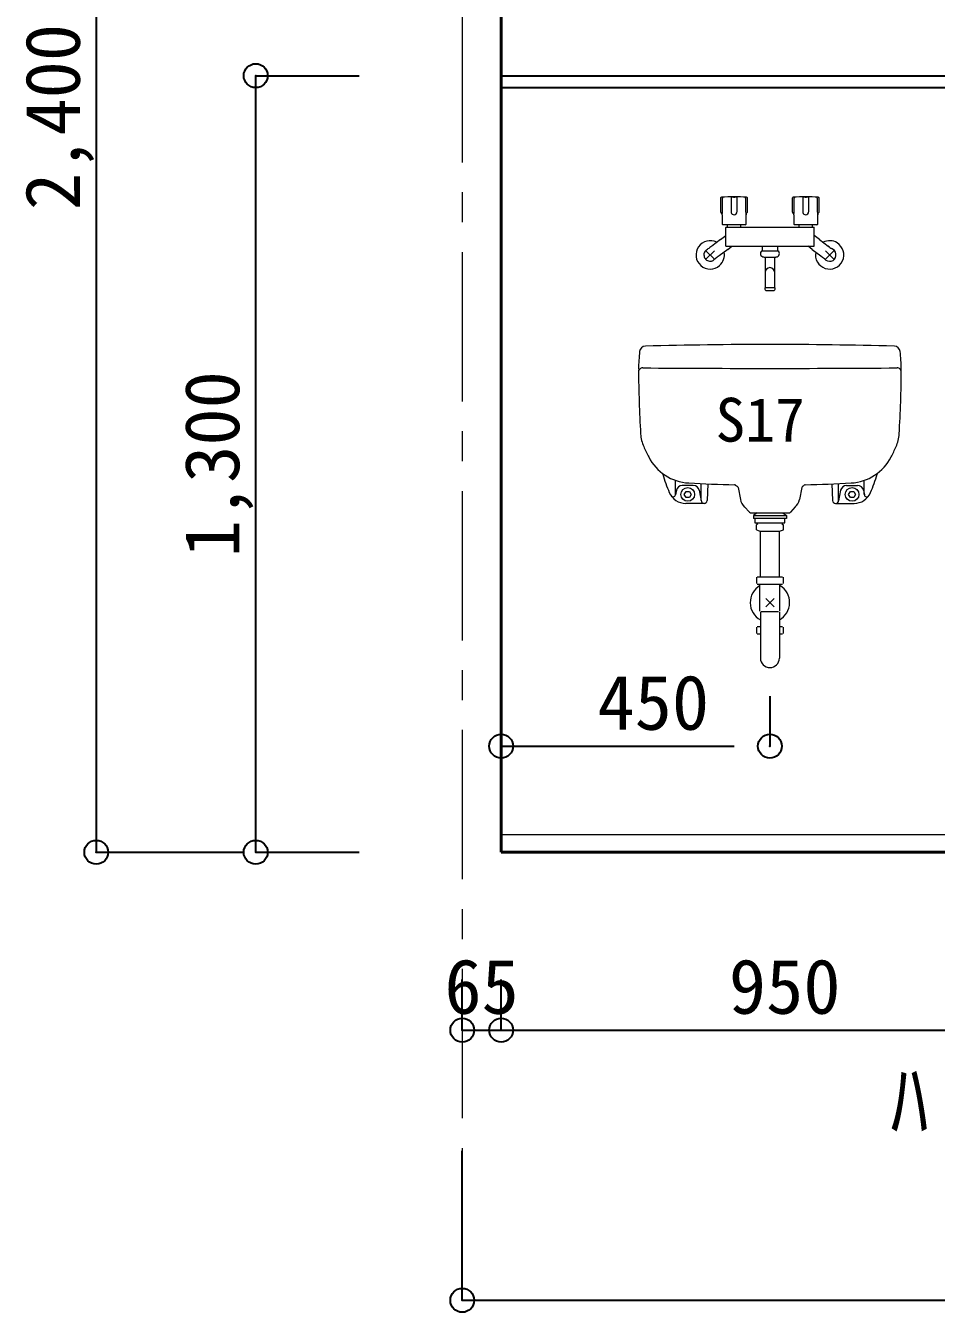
# Model space of a CAD drawing. Units: millimetres at full size, sheet at 1:50. Extents: x -31113 to 29332, y -20209 to 31249.
# Drawn here: x -16177 to -14652, y -1867 to 287 of the extents above; entities that cross this region are included whole.
import ezdxf
from ezdxf.enums import TextEntityAlignment as Align

# ---------------------------------------------------------------- set-up
doc = ezdxf.new("R2010")
doc.units = ezdxf.units.MM
doc.header["$LTSCALE"] = 50
doc.header["$PDMODE"] = 32
doc.header["$PDSIZE"] = 40
doc.linetypes.add('CHAIN1', pattern=[8, 5, -1, 1, -1])
for name, color, linetype, lineweight in [('B-1_通り芯・通り番号', 1, 'CHAIN1', 18), ('B-3_仕上線(黄)', 3, 'Continuous', 40), ('B-A_文字', 7, 'Continuous', 25), ('B-F_寸法・方位', 7, 'Continuous', 25)]:
    doc.layers.add(name, color=color, linetype=linetype, lineweight=lineweight)
doc.styles.add('ＭＳ ゴシック', font='')
doc.styles.get('ＭＳ ゴシック').set_extended_font_data('MS Gothic')

msp = doc.modelspace()

# ---------------------------------------------------------------- linework, layer by layer
at = {"layer": 'B-1_通り芯・通り番号'}
msp.add_line((-15445.89, 1908.04), (-15445.89, -1846.71), dxfattribs=at)
msp.add_line((-15445.89, 1908.04), (-15445.89, -1846.71), dxfattribs=at)
at = {"layer": 'B-3_仕上線(黄)'}
for p, q in [((-15380.89, 1303.29), (-15380.89, -1096.71)), ((-15380.89, 1303.29), (-15380.89, -1096.71)), ((-15380.89, -1096.71), (-12780.89, -1096.71))]:
    msp.add_line(p, q, dxfattribs=at)
at = {"layer": 'B-A_文字', "lineweight": 18}
for p, q in [((-15013.39, -1.83), (-15013.39, -24.47)), ((-15013.39, -1.84), (-15013.38, -1.84)), ((-15013.36, -1.84), (-15013.38, -1.84)), ((-15010.27, -22.49), (-15010.27, -1.67)), ((-14992.08, -0.27), (-14989.7, -0.27)), ((-14985.95, -22.49), (-14985.95, -1.67)), ((-14971.51, -1.67), (-14971.51, -22.49)), ((-14969.87, -0.28), (-14969.85, -0.28)), ((-14969.84, -0.28), (-14969.85, -0.28)), ((-14968.4, -1.84), (-14968.42, -1.84)), ((-14968.39, -1.84), (-14968.4, -1.84)), ((-14968.39, -24.47), (-14968.39, -1.83)), ((-14893.39, -1.83), (-14893.39, -24.47)), ((-14891.94, -0.28), (-14891.93, -0.28)), ((-14890.27, -22.49), (-14890.27, -1.67)), ((-14875.84, -1.67), (-14875.84, -22.49)), ((-14872.08, -0.27), (-14869.7, -0.27)), ((-14865.95, -22.49), (-14865.95, -1.67)), ((-14851.51, -1.67), (-14851.51, -22.49)), ((-14848.4, -1.84), (-14848.42, -1.84)), ((-14848.39, -1.84), (-14848.4, -1.84)), ((-14848.39, -24.47), (-14848.39, -1.83)), ((-15010.89, -29.44), (-15010.83, -29.17)), ((-15010.89, -29.44), (-15010.89, -42.41)), ((-15010.89, -42.41), (-15010.89, -45.01)), ((-14992.48, -29.17), (-14990.89, -29.44)), ((-14990.89, -29.44), (-14989.3, -29.17)), ((-14971.51, -22.49), (-14971.51, -24.11)), ((-14970.95, -29.17), (-14970.89, -29.44)), ((-14970.89, -42.41), (-14970.89, -29.44)), ((-14970.89, -45.01), (-14970.89, -42.41)), ((-14890.89, -29.44), (-14890.83, -29.17)), ((-14890.89, -29.44), (-14890.89, -42.41)), ((-14890.89, -42.41), (-14890.89, -45.01)), ((-14875.84, -22.49), (-14875.82, -24.11)), ((-14872.48, -29.17), (-14870.89, -29.44)), ((-14870.89, -29.44), (-14869.3, -29.17)), ((-14851.51, -22.49), (-14851.51, -24.11)), ((-14850.95, -29.17), (-14850.89, -29.44)), ((-14850.89, -42.41), (-14850.89, -29.44)), ((-14850.89, -45.01), (-14850.89, -42.41)), ((-15013.84, -71.11), (-15004.89, -64.39)), ((-14972.09, -46.21), (-15009.69, -46.21)), ((-15004.89, -50.71), (-15004.39, -50.21)), ((-15004.89, -82.36), (-15004.89, -50.71)), ((-15004.39, -50.21), (-14990.89, -50.21)), ((-15002.39, -46.21), (-15002.39, -50.21)), ((-14990.89, -50.21), (-14870.89, -50.21)), ((-14979.39, -50.21), (-14979.39, -46.21)), ((-14852.09, -46.21), (-14889.69, -46.21)), ((-14882.39, -46.21), (-14882.39, -50.21)), ((-14870.89, -50.21), (-14857.39, -50.21)), ((-14859.39, -50.21), (-14859.39, -46.21)), ((-14856.89, -50.71), (-14857.39, -50.21)), ((-14847.94, -71.11), (-14856.89, -64.39)), ((-15013.84, -71.11), (-15028.24, -81.91)), ((-15004.89, -82.36), (-14990.89, -82.36)), ((-15001.54, -87.51), (-14994.67, -82.36)), ((-14990.89, -82.36), (-14870.89, -82.36)), ((-14943.69, -82.36), (-14943.89, -82.56)), ((-14917.89, -82.56), (-14943.89, -82.56)), ((-14943.89, -82.56), (-14943.89, -90.06)), ((-14917.89, -82.56), (-14918.09, -82.36)), ((-14917.89, -90.06), (-14917.89, -82.56)), ((-14860.24, -87.51), (-14867.11, -82.36)), ((-14847.94, -71.11), (-14833.54, -81.91)), ((-15037.96, -103.78), (-15023.82, -89.64)), ((-15023.82, -103.78), (-15037.96, -89.64)), ((-15037.18, -88.33), (-15036.84, -88.08)), ((-15015.94, -98.31), (-15019.05, -100.64)), ((-15001.54, -87.51), (-15015.94, -98.31)), ((-14941.45, -100.09), (-14940.64, -100.56)), ((-14940.64, -100.56), (-14921.14, -100.56)), ((-14922.89, -101.06), (-14922.89, -100.56)), ((-14922.89, -126.06), (-14922.89, -101.06)), ((-14921.14, -100.56), (-14920.33, -100.09)), ((-14837.96, -103.78), (-14823.82, -89.64)), ((-14823.82, -103.78), (-14837.96, -89.64)), ((-14825.21, -87.58), (-14827.64, -86.25)), ((-14938.89, -126.06), (-14938.89, -151.06)), ((-14938.89, -151.06), (-14938.89, -151.4)), ((-14937.99, -156.06), (-14923.79, -156.06)), ((-15087.47, -490.78), (-15089.01, -498.59)), ((-15088.93, -497.82), (-15088.93, -474.17)), ((-15059.15, -482.71), (-15077.66, -482.71)), ((-15049.33, -490.78), (-15045.82, -508.67)), ((-15045.92, -507.71), (-15045.92, -479.57)), ((-15034.59, -480.07), (-15035.92, -507.95)), ((-14984.11, -485.96), (-14980.3, -506.13)), ((-14877.67, -485.96), (-14881.48, -506.13)), ((-14827.19, -480.07), (-14825.86, -507.95)), ((-14812.45, -490.78), (-14815.96, -508.67)), ((-14815.86, -507.71), (-14815.86, -479.57)), ((-14802.64, -482.71), (-14784.12, -482.71)), ((-14799.14, -497.71), (-14796.25, -492.71)), ((-14796.25, -492.71), (-14790.48, -492.71)), ((-14790.48, -492.71), (-14787.59, -497.71)), ((-14774.31, -490.78), (-14772.78, -498.59)), ((-14772.85, -497.82), (-14772.85, -474.17)), ((-15040.92, -512.71), (-15071.77, -512.71)), ((-14820.86, -512.71), (-14790.01, -512.71)), ((-14796.25, -502.71), (-14799.14, -497.71)), ((-14790.48, -502.71), (-14796.25, -502.71)), ((-14787.59, -497.71), (-14790.48, -502.71)), ((-14973.26, -518.72), (-14965.13, -527.17)), ((-14961.53, -528.71), (-14900.25, -528.71)), ((-14952.47, -528.71), (-14958.39, -532.98)), ((-14958.39, -532.98), (-14958.39, -538.21)), ((-14958.39, -532.98), (-14903.39, -532.98)), ((-14903.39, -538.21), (-14958.39, -538.21)), ((-14955.89, -538.21), (-14955.89, -545.21)), ((-14909.31, -528.71), (-14903.39, -532.98)), ((-14905.89, -545.21), (-14905.89, -538.21)), ((-14903.39, -532.98), (-14903.39, -538.21)), ((-14888.52, -518.72), (-14896.65, -527.17)), ((-14955.89, -545.21), (-14905.89, -545.21)), ((-14950.89, -546.91), (-14953.39, -548.35)), ((-14953.39, -556.91), (-14953.39, -548.35)), ((-14947.19, -558.91), (-14914.59, -558.91)), ((-14946.77, -635.71), (-14946.77, -558.91)), ((-14915.02, -635.71), (-14915.02, -558.91)), ((-14910.89, -546.91), (-14908.39, -548.35)), ((-14908.39, -556.91), (-14908.39, -548.35)), ((-14952.89, -647), (-14952.89, -636.42)), ((-14952.18, -635.71), (-14909.6, -635.71)), ((-14908.89, -636.42), (-14908.89, -647)), ((-14952.18, -647.71), (-14909.6, -647.71)), ((-14947.69, -693.26), (-14947.69, -648.71)), ((-14914.09, -693.26), (-14914.09, -648.71)), ((-14937.96, -685.78), (-14923.82, -671.64)), ((-14923.82, -685.78), (-14937.96, -671.64)), ((-14946.77, -694.78), (-14946.77, -771.71)), ((-14916.38, -694.33), (-14946.21, -694.33)), ((-14915.02, -694.78), (-14915.02, -771.71)), ((-14952.89, -730.3), (-14952.89, -719.72)), ((-14952.18, -719.01), (-14946.77, -719.01)), ((-14952.18, -731.01), (-14946.77, -731.01)), ((-14915.02, -719.01), (-14909.6, -719.01)), ((-14915.02, -731.01), (-14909.6, -731.01)), ((-14908.89, -719.72), (-14908.89, -730.3))]:
    msp.add_line(p, q, dxfattribs=at)
at = {"layer": 'B-A_文字', "color": 1, "lineweight": 18}
msp.add_line((-15380.89, -1066.71), (-13693.39, -1066.71), dxfattribs=at)
at = {"layer": 'B-A_文字'}
msp.add_line((-15380.89, -1096.71), (-12780.89, -1096.71), dxfattribs=at)
at = {"layer": 'B-A_文字', "lineweight": 18}
for points in [[(-14995.84, -1.67), (-14995.84, -22.49), (-14995.82, -24.11)], [(-14870.89, -82.36), (-14856.89, -82.36), (-14856.89, -50.71)], [(-14944.39, -90.06), (-14930.89, -90.06), (-14917.39, -90.06)], [(-14938.89, -100.56), (-14938.89, -101.06), (-14938.89, -126.06)], [(-14860.24, -87.51), (-14845.84, -98.31), (-14842.73, -100.64)], [(-14922.89, -151.4), (-14922.89, -151.06), (-14922.89, -126.06)], [(-14938.89, -151.4), (-14930.89, -151.4), (-14922.89, -151.4)]]:
    msp.add_lwpolyline(points, dxfattribs=at)
msp.add_lwpolyline([(-15065.53, -492.71), (-15062.64, -497.71), (-15065.53, -502.71), (-15071.3, -502.71), (-15074.19, -497.71), (-15071.3, -492.71)], close=True, dxfattribs=at)
for centre in [(-15068.42, -497.71), (-14793.36, -497.71)]:
    msp.add_circle(centre, 11.5, dxfattribs=at)
for centre, radius, start, end in [((-14990.89, -299.54), 300, 85.97659, 94.02343), ((-14870.89, -299.54), 300, 85.97659, 94.02343), ((-15012.02, -1.66), 1.39, 86.89322, 187.12994), ((-15008.92, -1.48), 1.37, 87.30038, 188.0439), ((-14994.24, -1.22), 1.66, 138.12982, 195.7098), ((-14994.84, -22.78), 22.68, 83.01351, 91.59065), ((-14986.94, -22.78), 22.68, 88.40935, 96.98649), ((-14987.54, -1.22), 1.66, 344.28994, 41.87824), ((-14972.92, -1.49), 1.42, 352.89684, 90.44299), ((-14969.45, 6.94), 7.23, 265.87607, 266.66891), ((-14969.77, -1.66), 1.39, 352.86949, 93.1072), ((-14892.02, -1.66), 1.39, 86.8928, 187.13051), ((-14888.87, -1.49), 1.42, 90.11415, 187.12979), ((-14874.24, -1.22), 1.66, 138.13036, 195.70926), ((-14874.84, -22.78), 22.68, 83.01351, 91.59065), ((-14866.94, -22.78), 22.68, 88.40935, 96.98649), ((-14867.54, -1.22), 1.66, 344.28994, 41.87824), ((-14852.87, -1.48), 1.37, 351.95727, 92.69995), ((-14849.45, 6.94), 7.23, 265.87607, 266.66891), ((-14849.79, -1.66), 1.38, 352.77846, 93.12553), ((-14849.77, -1.66), 1.39, 352.87006, 93.10678), ((-15012, -24.56), 1.39, 176.02846, 242.7844), ((-15014.65, -29.01), 3.79, 353.40752, 57.8586), ((-15030.7, -24.43), 20.43, 346.58733, 0.89543), ((-15184.05, -22.95), 173.78, 359.61721, 0.15149), ((-14990.87, -24.47), 4.97, 175.83603, 251.12015), ((-14990.76, -24.64), 4.76, 287.7623, 339.2367), ((-14993.59, -24.05), 7.63, 342.63024, 359.52067), ((-15029.49, -22.95), 43.55, 358.48031, 0.61272), ((-14951.08, -24.43), 20.43, 179.10166, 193.41235), ((-14967.13, -29.01), 3.79, 122.14138, 186.5926), ((-14969.78, -24.56), 1.39, 297.2153, 3.97209), ((-14892, -24.56), 1.39, 176.02791, 242.7847), ((-14894.65, -29.01), 3.79, 353.4074, 57.85862), ((-14910.7, -24.43), 20.43, 346.58727, 0.89548), ((-15063.88, -22.95), 173.61, 359.61708, 0.15189), ((-14870.87, -24.47), 4.97, 175.83611, 251.12013), ((-14870.76, -24.64), 4.76, 287.76237, 339.23657), ((-14873.59, -24.05), 7.63, 342.63014, 359.52096), ((-14909.5, -22.95), 43.56, 358.48044, 0.61233), ((-14831.08, -24.43), 20.43, 179.10172, 193.41229), ((-14847.13, -29.01), 3.79, 122.1414, 186.59248), ((-14849.78, -24.56), 1.39, 297.2156, 3.97154), ((-15009.69, -45.01), 1.2, 180, 270), ((-14972.09, -45.01), 1.2, 270, 0), ((-14889.69, -45.01), 1.2, 180, 270), ((-14852.09, -45.01), 1.2, 270, 0), ((-15030.89, -96.71), 23.75, 62.51044, 311.85743), ((-15105.33, 15.59), 124.25, 303.45026, 306.54065), ((2979830.97, -3993229.17), 4991433.34, 126.86989, 126.86993), ((-14830.89, -96.71), 23.75, 168.77064, 58.11763), ((-14830.89, -96.71), 23.75, 58.11763, 117.37486), ((-3009692.75, -3993229.17), 4991433.34, 53.13007, 53.13011), ((-13052.98, 2291.21), 2966.83, 233.12559, 233.1837), ((-14742.64, 34.76), 147.88, 233.58278, 234.91776), ((-15030.89, -96.71), 10.48, 143.88747, 180.25109), ((-15030.89, -96.71), 10.48, 180.25108, 216.75007), ((-120088.85, 103581.16), 147591.38, 315.37821, 315.37942), ((-15030.89, -96.71), 10.48, 216.9898, 253.4887), ((-15030.89, -96.71), 10.48, 253.48867, 289.85232), ((-15030.89, -96.72), 10.47, 290.76484, 306.95963), ((-14930.16, -217.25), 146.63, 127.31703, 130.09359), ((-15030.89, -96.71), 23.75, 311.85743, 11.11465), ((-14941.28, -94.59), 5.5, 124.40993, 268.20737), ((-14920.5, -94.59), 5.5, 271.79263, 55.59007), ((-15084.55, -407.63), 390.79, 51.14042, 51.77196), ((-14830.89, -96.71), 10.75, 217.9732, 58.11763), ((-14930.89, -126.06), 8, 0, 180), ((-14936.64, -153.38), 3, 138.59038, 243.25632), ((-14925.14, -153.38), 3, 296.74368, 41.40962), ((-14850.93, -292.28), 300, 173.50492, 179.12743), ((-15139.06, -259.47), 10, 91.52161, 173.50492), ((-14930.89, -8096.37), 7849.67, 88.47839, 91.52161), ((-14722.72, -259.47), 10, 6.49508, 88.47839), ((-15010.86, -292.28), 300, 0.89038, 6.49508), ((-13050.95, -273.25), 2100, 180.42301, 183.36614), ((-15143.86, -292.86), 7, 89.5421, 180.53659), ((-14930.89, 26354.14), 26640.85, 269.5421, 270.4579), ((-14717.93, -292.86), 7, 359.46341, 90.4579), ((-16810.83, -273.25), 2100, 356.63386, 359.57699), ((-14717.89, -288.71), 7, 359.57699, 8.87746), ((-15087.43, -393.04), 60, 183.36614, 204.24147), ((-14774.35, -393.04), 60, 335.75853, 356.63386), ((-14777.41, -253.44), 400, 204.24147, 206.98514), ((-15084.37, -253.44), 400, 333.01486, 335.75853), ((-15062.57, -398.64), 80, 206.98514, 266.89756), ((-14799.21, -398.64), 80, 273.10244, 333.01486), ((-15115.22, -465.37), 5, 16.80723, 51.72462), ((-14823.25, -377.18), 300, 196.80723, 203.00722), ((-15038.53, -377.18), 300, 336.99278, 343.19277), ((-14746.56, -465.37), 5, 128.27538, 163.19277), ((-15071.77, -482.71), 30, 203.00722, 270), ((-15077.66, -492.71), 10, 90, 168.90027), ((-14930.89, 2030.79), 2513, 266.8976, 268.65098), ((-15059.15, -492.71), 10, 11.09973, 90), ((-14990.12, -484.51), 3, 51.17729, 88.65098), ((-14978.21, -469.71), 16, 231.17729, 242.24378), ((-14987.06, -486.52), 3, 10.71312, 62.24378), ((-14874.72, -486.52), 3, 117.75622, 169.28688), ((-14883.57, -469.71), 16, 297.75622, 308.82271), ((-14871.66, -484.51), 3, 91.34902, 128.82271), ((-14930.89, 2030.79), 2513, 271.34902, 273.10244), ((-14802.64, -492.71), 10, 90, 168.90027), ((-14790.01, -482.71), 30, 270, 336.99278), ((-14784.12, -492.71), 10, 11.09973, 90), ((-15092.93, -497.82), 4, 215.53032, 348.90027), ((-15040.92, -507.71), 5, 177.25813, 357.25813), ((-14957.7, -501.85), 23, 190.71312, 227.29641), ((-14904.08, -501.85), 23, 310.93815, 349.28688), ((-14820.86, -507.71), 5, 182.74187, 2.74187), ((-14768.85, -497.82), 4, 191.09973, 324.46968), ((-14961.53, -523.71), 5, 223.8767, 270), ((-14900.25, -523.71), 5, 270, 316.1233), ((-14944.23, -539.13), 20, 242.74811, 261.49463), ((-14917.55, -539.13), 20, 278.50537, 297.25189), ((-14930.89, -678.71), 33, 120.60327, 241.2453), ((-14930.89, -678.71), 33, 298.7547, 59.39673), ((-14930.89, -771.71), 15.88, 180, 0)]:
    msp.add_arc(centre, radius, start, end, dxfattribs=at)
at = {"layer": 'B-F_寸法・方位'}
for p, q in [((-16058.64, 1303.29), (-16058.64, -1096.71)), ((-16058.64, 1303.29), (-16058.64, -1096.71)), ((-15791.77, -1096.71), (-15791.77, 203.29)), ((-15791.77, 203.29), (-15618.52, 203.29)), ((-15380.89, 203.29), (-12780.89, 203.29)), ((-15380.89, 183.29), (-12780.89, 183.29)), ((-14930.89, -835.45), (-14930.89, -919.15)), ((-15380.89, -919.15), (-14990.89, -919.15)), ((-16058.64, -1096.71), (-15812.64, -1096.71)), ((-16058.64, -1096.71), (-15812.64, -1096.71)), ((-15791.77, -1096.71), (-15618.52, -1096.71)), ((-15445.89, -1394.51), (-15445.89, -1309.89)), ((-15380.89, -1394.51), (-15380.89, -1309.89)), ((-15445.89, -1394.51), (-15380.89, -1394.51)), ((-15380.89, -1394.51), (-14430.89, -1394.51)), ((-15445.89, -1846.71), (-15445.89, -1596.71)), ((-15445.89, -1846.71), (-15445.89, -1596.71)), ((-15445.89, -1846.71), (-12715.89, -1846.71)), ((-15445.89, -1846.71), (-12715.89, -1846.71))]:
    msp.add_line(p, q, dxfattribs=at)
for p in [(-15791.77, 203.29), (-15380.89, -919.15), (-14930.89, -919.15), (-16058.64, -1096.71), (-15791.77, -1096.71), (-15445.89, -1394.51), (-15380.89, -1394.51), (-15445.89, -1846.71)]:
    msp.add_point(p, dxfattribs=at)

# ---------------------------------------------------------------- texts
at = {"layer": 'B-A_文字', "style": 'ＭＳ ゴシック'}
msp.add_text('2,400', height=91.64, rotation=90, dxfattribs=at).set_placement((-16058.64, -21.71), align=Align.BOTTOM_LEFT)
msp.add_text('S17', height=73.31, dxfattribs=at).set_placement((-15022.03, -431.27), align=Align.BOTTOM_LEFT)
at = {"layer": 'B-F_寸法・方位', "style": 'ＭＳ ゴシック'}
msp.add_text('1,300', height=91.64, rotation=90, dxfattribs=at).set_placement((-15791.77, -602.96), align=Align.BOTTOM_LEFT)
for s, p in [('450', (-15219.64, -919.15)), ('65', (-15475.89, -1394.51)), ('950', (-14999.64, -1394.51))]:
    msp.add_text(s, height=91.64, dxfattribs=at).set_placement(p, align=Align.BOTTOM_LEFT)
at = {"layer": 'B-F_寸法・方位', "insert": (-14728.75, -1571.04), "char_height": 110, "attachment_point": 7, "style": 'ＭＳ ゴシック'}
msp.add_mtext('\\T1.36;\\W0.85;ﾊｲｱｰﾙ\u3000JW-TD90SA', dxfattribs=at)

doc.saveas('drawing.dxf')
